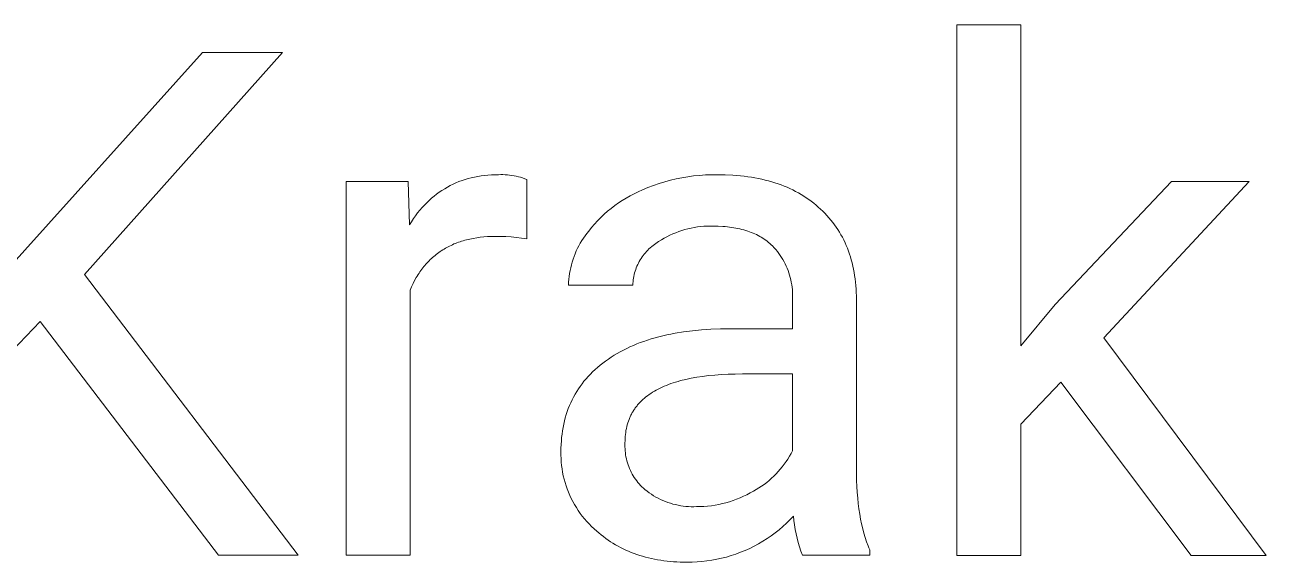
# Model space of a CAD drawing. Header units: millimetres. Extents: x -2542 to 6192, y -257 to 5845.
# Drawn here: x 4596 to 4800.1, y 432.5 to 520.8 of the extents above; entities that cross this region are included whole.
import ezdxf

# ---------------------------------------------------------------- set-up
doc = ezdxf.new("R2010")
doc.units = ezdxf.units.MM
doc.header["$MEASUREMENT"] = 0
doc.layers.add('Domyślny', color=7, linetype='Continuous', true_color=0x000000)

msp = doc.modelspace()

# ---------------------------------------------------------------- linework, layer by layer
at = {"layer": 'Domyślny', "color": 18, "lineweight": 15, "true_color": 0x000000}
for p, q in [((4749.29, 433.58), (4749.29, 520.83)), ((4749.29, 520.83), (4759.79, 520.83)), ((4759.79, 520.83), (4759.79, 468.07)), ((4588.47, 475.4), (4625.23, 516.29)), ((4638.41, 516.29), (4605.86, 479.79)), ((4625.23, 516.29), (4638.41, 516.29)), ((4670.52, 495.9), (4671.06, 495.99)), ((4671.06, 495.99), (4671.62, 496.06)), ((4671.62, 496.06), (4672.18, 496.11)), ((4672.18, 496.11), (4672.75, 496.15)), ((4672.75, 496.15), (4673.33, 496.18)), ((4673.33, 496.18), (4673.92, 496.18)), ((4673.92, 496.18), (4674.28, 496.2)), ((4674.28, 496.2), (4674.65, 496.2)), ((4674.65, 496.2), (4675.02, 496.19)), ((4675.02, 496.19), (4675.38, 496.16)), ((4675.38, 496.16), (4675.74, 496.13)), ((4675.74, 496.13), (4676.11, 496.08)), ((4676.11, 496.08), (4676.47, 496.02)), ((4676.47, 496.02), (4676.83, 495.94)), ((4676.83, 495.94), (4677.18, 495.86)), ((4705.03, 495.85), (4705.99, 495.98)), ((4705.99, 495.98), (4706.96, 496.08)), ((4706.96, 496.08), (4707.93, 496.15)), ((4707.93, 496.15), (4708.89, 496.19)), ((4708.89, 496.19), (4709.87, 496.19)), ((4709.87, 496.19), (4711.18, 496.17)), ((4711.18, 496.17), (4712.45, 496.11)), ((4712.45, 496.11), (4713.08, 496.06)), ((4713.08, 496.06), (4713.69, 496.01)), ((4713.69, 496.01), (4714.3, 495.94)), ((4714.3, 495.94), (4714.9, 495.86)), ((4648.88, 433.6), (4648.88, 495.05)), ((4648.88, 495.05), (4659.09, 495.05)), ((4659.09, 495.05), (4659.26, 487.95)), ((4664.62, 493.6), (4665.07, 493.88)), ((4665.07, 493.88), (4665.52, 494.14)), ((4665.52, 494.14), (4665.98, 494.39)), ((4665.98, 494.39), (4666.45, 494.62)), ((4666.45, 494.62), (4666.93, 494.84)), ((4666.93, 494.84), (4667.42, 495.04)), ((4667.42, 495.04), (4667.92, 495.22)), ((4667.92, 495.22), (4668.42, 495.39)), ((4668.42, 495.39), (4668.93, 495.54)), ((4668.93, 495.54), (4669.45, 495.68)), ((4669.45, 495.68), (4669.98, 495.8)), ((4669.98, 495.8), (4670.52, 495.9)), ((4677.18, 495.86), (4677.54, 495.76)), ((4677.54, 495.76), (4677.89, 495.65)), ((4677.89, 495.65), (4678.23, 495.53)), ((4678.23, 495.53), (4678.57, 495.4)), ((4678.57, 495.4), (4678.57, 485.63)), ((4697.59, 493.69), (4698.49, 494.07)), ((4698.49, 494.07), (4699.4, 494.41)), ((4699.4, 494.41), (4700.31, 494.73)), ((4700.31, 494.73), (4701.24, 495.01)), ((4701.24, 495.01), (4702.18, 495.27)), ((4702.18, 495.27), (4703.12, 495.49)), ((4703.12, 495.49), (4704.07, 495.69)), ((4704.07, 495.69), (4705.03, 495.85)), ((4714.9, 495.86), (4715.49, 495.77)), ((4715.49, 495.77), (4716.07, 495.67)), ((4716.07, 495.67), (4716.64, 495.56)), ((4716.64, 495.56), (4717.2, 495.44)), ((4717.2, 495.44), (4717.75, 495.31)), ((4717.75, 495.31), (4718.29, 495.17)), ((4718.29, 495.17), (4718.83, 495.02)), ((4718.83, 495.02), (4719.35, 494.86)), ((4719.35, 494.86), (4719.87, 494.69)), ((4719.87, 494.69), (4720.37, 494.51)), ((4720.37, 494.51), (4720.87, 494.32)), ((4720.87, 494.32), (4721.36, 494.11)), ((4721.36, 494.11), (4721.84, 493.9)), ((4721.84, 493.9), (4722.31, 493.68)), ((4765.43, 474.82), (4784.57, 495.06)), ((4797.33, 495.06), (4773.43, 469.38)), ((4784.57, 495.06), (4797.33, 495.06)), ((4662.12, 491.57), (4662.52, 491.95)), ((4662.52, 491.95), (4662.92, 492.31)), ((4662.92, 492.31), (4663.33, 492.66)), ((4663.33, 492.66), (4663.75, 492.99)), ((4663.75, 492.99), (4664.18, 493.3)), ((4664.18, 493.3), (4664.62, 493.6)), ((4693.64, 491.54), (4694.27, 491.95)), ((4694.27, 491.95), (4694.91, 492.35)), ((4694.91, 492.35), (4695.56, 492.72)), ((4695.56, 492.72), (4696.23, 493.06)), ((4696.23, 493.06), (4696.9, 493.39)), ((4696.9, 493.39), (4697.59, 493.69)), ((4722.31, 493.68), (4722.77, 493.44)), ((4722.77, 493.44), (4723.22, 493.2)), ((4723.22, 493.2), (4723.66, 492.94)), ((4723.66, 492.94), (4724.09, 492.68)), ((4724.09, 492.68), (4724.52, 492.4)), ((4724.52, 492.4), (4724.93, 492.12)), ((4724.93, 492.12), (4725.34, 491.82)), ((4660.27, 489.43), (4660.62, 489.89)), ((4660.62, 489.89), (4660.99, 490.34)), ((4660.99, 490.34), (4661.36, 490.77)), ((4661.36, 490.77), (4661.74, 491.18)), ((4661.74, 491.18), (4662.12, 491.57)), ((4691.29, 489.67), (4691.86, 490.17)), ((4691.86, 490.17), (4692.44, 490.64)), ((4692.44, 490.64), (4693.03, 491.1)), ((4693.03, 491.1), (4693.64, 491.54)), ((4725.34, 491.82), (4725.74, 491.52)), ((4725.74, 491.52), (4726.12, 491.2)), ((4726.12, 491.2), (4726.5, 490.87)), ((4726.5, 490.87), (4726.87, 490.53)), ((4726.87, 490.53), (4727.24, 490.19)), ((4727.24, 490.19), (4727.59, 489.84)), ((4727.59, 489.84), (4727.92, 489.48)), ((4659.26, 487.95), (4659.59, 488.46)), ((4659.59, 488.46), (4659.93, 488.96)), ((4659.93, 488.96), (4660.27, 489.43)), ((4689.22, 487.5), (4689.71, 488.07)), ((4689.71, 488.07), (4690.22, 488.62)), ((4690.22, 488.62), (4690.75, 489.16)), ((4690.75, 489.16), (4691.29, 489.67)), ((4727.92, 489.48), (4728.25, 489.11)), ((4728.25, 489.11), (4728.57, 488.73)), ((4728.57, 488.73), (4728.87, 488.35)), ((4728.87, 488.35), (4729.16, 487.96)), ((4729.16, 487.96), (4729.44, 487.56)), ((4669.76, 485.72), (4669.2, 485.61)), ((4670.34, 485.82), (4669.76, 485.72)), ((4670.92, 485.9), (4670.34, 485.82)), ((4671.52, 485.96), (4670.92, 485.9)), ((4672.13, 486), (4671.52, 485.96)), ((4672.76, 486.03), (4672.13, 486)), ((4673.39, 486.03), (4672.76, 486.03)), ((4674.26, 486.03), (4673.39, 486.03)), ((4675.13, 486), (4674.26, 486.03)), ((4675.99, 485.95), (4675.13, 486)), ((4676.86, 485.87), (4675.99, 485.95)), ((4677.72, 485.76), (4676.86, 485.87)), ((4678.57, 485.63), (4677.72, 485.76)), ((4687.62, 485.35), (4687.88, 485.75)), ((4687.88, 485.75), (4688.16, 486.15)), ((4688.16, 486.15), (4688.45, 486.54)), ((4688.45, 486.54), (4688.75, 486.92)), ((4688.75, 486.92), (4689.22, 487.5)), ((4701.14, 485.73), (4700.69, 485.46)), ((4701.61, 485.98), (4701.14, 485.73)), ((4702.08, 486.22), (4701.61, 485.98)), ((4702.56, 486.44), (4702.08, 486.22)), ((4703.05, 486.64), (4702.56, 486.44)), ((4703.54, 486.83), (4703.05, 486.64)), ((4704.04, 487), (4703.54, 486.83)), ((4704.55, 487.15), (4704.04, 487)), ((4705.06, 487.29), (4704.55, 487.15)), ((4705.58, 487.41), (4705.06, 487.29)), ((4706.1, 487.51), (4705.58, 487.41)), ((4706.62, 487.59), (4706.1, 487.51)), ((4707.14, 487.65), (4706.62, 487.59)), ((4707.67, 487.7), (4707.14, 487.65)), ((4708.2, 487.73), (4707.67, 487.7)), ((4708.73, 487.74), (4708.2, 487.73)), ((4709.25, 487.73), (4708.73, 487.74)), ((4710.04, 487.72), (4709.25, 487.73)), ((4710.81, 487.68), (4710.04, 487.72)), ((4711.18, 487.65), (4710.81, 487.68)), ((4711.55, 487.62), (4711.18, 487.65)), ((4711.91, 487.58), (4711.55, 487.62)), ((4712.27, 487.53), (4711.91, 487.58)), ((4712.61, 487.47), (4712.27, 487.53)), ((4712.96, 487.41), (4712.61, 487.47)), ((4713.29, 487.35), (4712.96, 487.41)), ((4713.62, 487.27), (4713.29, 487.35)), ((4713.95, 487.2), (4713.62, 487.27)), ((4714.27, 487.11), (4713.95, 487.2)), ((4714.58, 487.02), (4714.27, 487.11)), ((4714.89, 486.92), (4714.58, 487.02)), ((4715.19, 486.81), (4714.89, 486.92)), ((4715.48, 486.7), (4715.19, 486.81)), ((4715.77, 486.59), (4715.48, 486.7)), ((4716.05, 486.46), (4715.77, 486.59)), ((4716.33, 486.33), (4716.05, 486.46)), ((4716.6, 486.19), (4716.33, 486.33)), ((4716.86, 486.05), (4716.6, 486.19)), ((4717.12, 485.9), (4716.86, 486.05)), ((4717.37, 485.75), (4717.12, 485.9)), ((4717.62, 485.58), (4717.37, 485.75)), ((4729.44, 487.56), (4729.71, 487.15)), ((4729.71, 487.15), (4729.97, 486.74)), ((4729.97, 486.74), (4730.22, 486.32)), ((4730.22, 486.32), (4730.45, 485.89)), ((4730.45, 485.89), (4730.68, 485.45)), ((4664.52, 483.68), (4664.31, 483.54)), ((4664.74, 483.82), (4664.52, 483.68)), ((4664.96, 483.96), (4664.74, 483.82)), ((4665.18, 484.09), (4664.96, 483.96)), ((4665.41, 484.22), (4665.18, 484.09)), ((4665.64, 484.34), (4665.41, 484.22)), ((4665.87, 484.46), (4665.64, 484.34)), ((4666.11, 484.57), (4665.87, 484.46)), ((4666.35, 484.68), (4666.11, 484.57)), ((4666.59, 484.79), (4666.35, 484.68)), ((4666.84, 484.89), (4666.59, 484.79)), ((4667.09, 484.99), (4666.84, 484.89)), ((4667.34, 485.08), (4667.09, 484.99)), ((4667.6, 485.17), (4667.34, 485.08)), ((4667.86, 485.25), (4667.6, 485.17)), ((4668.12, 485.33), (4667.86, 485.25)), ((4668.39, 485.41), (4668.12, 485.33)), ((4668.66, 485.48), (4668.39, 485.41)), ((4668.93, 485.55), (4668.66, 485.48)), ((4669.2, 485.61), (4668.93, 485.55)), ((4686.71, 483.64), (4686.92, 484.08)), ((4686.92, 484.08), (4687.14, 484.51)), ((4687.14, 484.51), (4687.37, 484.93)), ((4687.37, 484.93), (4687.62, 485.35)), ((4698.45, 483.78), (4698.25, 483.57)), ((4698.66, 483.98), (4698.45, 483.78)), ((4698.88, 484.17), (4698.66, 483.98)), ((4699.1, 484.36), (4698.88, 484.17)), ((4699.33, 484.54), (4699.1, 484.36)), ((4699.56, 484.72), (4699.33, 484.54)), ((4699.8, 484.88), (4699.56, 484.72)), ((4700.24, 485.18), (4699.8, 484.88)), ((4700.69, 485.46), (4700.24, 485.18)), ((4717.86, 485.41), (4717.62, 485.58)), ((4718.09, 485.24), (4717.86, 485.41)), ((4718.32, 485.06), (4718.09, 485.24)), ((4718.54, 484.87), (4718.32, 485.06)), ((4718.76, 484.67), (4718.54, 484.87)), ((4718.97, 484.47), (4718.76, 484.67)), ((4719.24, 484.18), (4718.97, 484.47)), ((4719.51, 483.88), (4719.24, 484.18)), ((4719.76, 483.56), (4719.51, 483.88)), ((4730.68, 485.45), (4730.89, 485)), ((4730.89, 485), (4731.09, 484.55)), ((4731.09, 484.55), (4731.28, 484.09)), ((4731.28, 484.09), (4731.46, 483.62)), ((4662.16, 481.66), (4661.99, 481.47)), ((4662.34, 481.86), (4662.16, 481.66)), ((4662.52, 482.04), (4662.34, 481.86)), ((4662.71, 482.23), (4662.52, 482.04)), ((4662.9, 482.4), (4662.71, 482.23)), ((4663.09, 482.58), (4662.9, 482.4)), ((4663.28, 482.75), (4663.09, 482.58)), ((4663.48, 482.92), (4663.28, 482.75)), ((4663.68, 483.08), (4663.48, 482.92)), ((4663.89, 483.23), (4663.68, 483.08)), ((4664.1, 483.39), (4663.89, 483.23)), ((4664.31, 483.54), (4664.1, 483.39)), ((4685.9, 481.36), (4686.03, 481.83)), ((4686.03, 481.83), (4686.18, 482.29)), ((4686.18, 482.29), (4686.34, 482.75)), ((4686.34, 482.75), (4686.52, 483.2)), ((4686.52, 483.2), (4686.71, 483.64)), ((4696.93, 481.66), (4696.8, 481.4)), ((4697.06, 481.92), (4696.93, 481.66)), ((4697.21, 482.17), (4697.06, 481.92)), ((4697.36, 482.42), (4697.21, 482.17)), ((4697.52, 482.66), (4697.36, 482.42)), ((4697.69, 482.89), (4697.52, 482.66)), ((4697.87, 483.12), (4697.69, 482.89)), ((4698.06, 483.35), (4697.87, 483.12)), ((4698.25, 483.57), (4698.06, 483.35)), ((4720, 483.24), (4719.76, 483.56)), ((4720.23, 482.91), (4720, 483.24)), ((4720.45, 482.58), (4720.23, 482.91)), ((4720.66, 482.24), (4720.45, 482.58)), ((4720.86, 481.88), (4720.66, 482.24)), ((4721.04, 481.53), (4720.86, 481.88)), ((4731.46, 483.62), (4731.62, 483.14)), ((4731.62, 483.14), (4731.78, 482.66)), ((4731.78, 482.66), (4731.92, 482.17)), ((4731.92, 482.17), (4732.05, 481.67)), ((4732.05, 481.67), (4732.17, 481.16)), ((4605.86, 479.79), (4640.97, 433.6)), ((4660.7, 479.75), (4660.55, 479.52)), ((4660.85, 479.98), (4660.7, 479.75)), ((4661, 480.21), (4660.85, 479.98)), ((4661.16, 480.43), (4661, 480.21)), ((4661.32, 480.64), (4661.16, 480.43)), ((4661.48, 480.86), (4661.32, 480.64)), ((4661.64, 481.07), (4661.48, 480.86)), ((4661.81, 481.27), (4661.64, 481.07)), ((4661.99, 481.47), (4661.81, 481.27)), ((4685.54, 479.46), (4685.61, 479.94)), ((4685.61, 479.94), (4685.69, 480.42)), ((4685.69, 480.42), (4685.79, 480.89)), ((4685.79, 480.89), (4685.9, 481.36)), ((4696.23, 479.75), (4696.17, 479.46)), ((4696.3, 480.03), (4696.23, 479.75)), ((4696.38, 480.31), (4696.3, 480.03)), ((4696.47, 480.59), (4696.38, 480.31)), ((4696.57, 480.86), (4696.47, 480.59)), ((4696.68, 481.13), (4696.57, 480.86)), ((4696.8, 481.4), (4696.68, 481.13)), ((4721.22, 481.16), (4721.04, 481.53)), ((4721.38, 480.8), (4721.22, 481.16)), ((4721.52, 480.42), (4721.38, 480.8)), ((4721.66, 480.04), (4721.52, 480.42)), ((4721.78, 479.66), (4721.66, 480.04)), ((4721.89, 479.27), (4721.78, 479.66)), ((4732.17, 481.16), (4732.28, 480.64)), ((4732.28, 480.64), (4732.38, 480.12)), ((4732.38, 480.12), (4732.47, 479.59)), ((4659.61, 477.76), (4659.38, 477.22)), ((4659.87, 478.28), (4659.61, 477.76)), ((4660.13, 478.79), (4659.87, 478.28)), ((4660.41, 479.28), (4660.13, 478.79)), ((4660.55, 479.52), (4660.41, 479.28)), ((4685.44, 478.02), (4685.45, 478.5)), ((4696.02, 478.02), (4685.44, 478.02)), ((4685.45, 478.5), (4685.49, 478.98)), ((4685.49, 478.98), (4685.54, 479.46)), ((4696.03, 478.31), (4696.02, 478.02)), ((4696.05, 478.6), (4696.03, 478.31)), ((4696.08, 478.89), (4696.05, 478.6)), ((4696.12, 479.18), (4696.08, 478.89)), ((4696.17, 479.46), (4696.12, 479.18)), ((4721.98, 478.88), (4721.89, 479.27)), ((4722.06, 478.49), (4721.98, 478.88)), ((4722.13, 478.09), (4722.06, 478.49)), ((4722.19, 477.7), (4722.13, 478.09)), ((4722.23, 477.3), (4722.19, 477.7)), ((4732.47, 479.59), (4732.55, 479.05)), ((4732.55, 479.05), (4732.61, 478.5)), ((4732.61, 478.5), (4732.66, 477.95)), ((4732.66, 477.95), (4732.7, 477.39)), ((4659.38, 477.22), (4659.38, 433.6)), ((4722.26, 476.89), (4722.23, 477.3)), ((4722.27, 476.49), (4722.26, 476.89)), ((4722.26, 475.69), (4722.27, 476.09)), ((4722.26, 470.86), (4722.26, 475.69)), ((4722.27, 476.09), (4722.27, 476.49)), ((4732.7, 477.39), (4732.74, 476.82)), ((4732.74, 476.82), (4732.75, 476.24)), ((4732.75, 476.24), (4732.75, 447.97)), ((4759.79, 468.07), (4765.43, 474.82)), ((4598.59, 472.05), (4588.47, 461.55)), ((4627.91, 433.6), (4598.59, 472.05)), ((4699.66, 469.36), (4700.29, 469.53)), ((4700.29, 469.53), (4700.94, 469.69)), ((4700.94, 469.69), (4701.6, 469.84)), ((4701.6, 469.84), (4702.27, 469.98)), ((4702.27, 469.98), (4702.95, 470.11)), ((4702.95, 470.11), (4704.35, 470.34)), ((4704.35, 470.34), (4705.79, 470.53)), ((4705.79, 470.53), (4707.28, 470.67)), ((4707.28, 470.67), (4708.81, 470.78)), ((4708.81, 470.78), (4710.39, 470.84)), ((4710.39, 470.84), (4712.02, 470.86)), ((4712.02, 470.86), (4722.26, 470.86)), ((4693.94, 467.07), (4694.46, 467.35)), ((4694.46, 467.35), (4694.99, 467.61)), ((4694.99, 467.61), (4695.53, 467.87)), ((4695.53, 467.87), (4696.09, 468.11)), ((4696.09, 468.11), (4696.65, 468.35)), ((4696.65, 468.35), (4697.23, 468.57)), ((4697.23, 468.57), (4697.82, 468.78)), ((4697.82, 468.78), (4698.42, 468.99)), ((4698.42, 468.99), (4699.03, 469.18)), ((4699.03, 469.18), (4699.66, 469.36)), ((4773.43, 469.38), (4800.13, 433.58)), ((4691.06, 465.2), (4691.51, 465.54)), ((4691.51, 465.54), (4691.98, 465.87)), ((4691.98, 465.87), (4692.45, 466.18)), ((4692.45, 466.18), (4692.93, 466.49)), ((4692.93, 466.49), (4693.43, 466.79)), ((4693.43, 466.79), (4693.94, 467.07)), ((4688.66, 463.01), (4689.02, 463.4)), ((4689.02, 463.4), (4689.4, 463.77)), ((4689.4, 463.77), (4689.8, 464.14)), ((4689.8, 464.14), (4690.2, 464.5)), ((4690.2, 464.5), (4690.63, 464.86)), ((4690.63, 464.86), (4691.06, 465.2)), ((4710.57, 463.32), (4709.5, 463.24)), ((4711.68, 463.37), (4710.57, 463.32)), ((4712.84, 463.41), (4711.68, 463.37)), ((4714.02, 463.42), (4712.84, 463.41)), ((4722.26, 463.42), (4714.02, 463.42)), ((4722.26, 450.79), (4722.26, 463.42)), ((4687.05, 460.96), (4687.34, 461.38)), ((4687.34, 461.38), (4687.65, 461.8)), ((4687.65, 461.8), (4687.97, 462.21)), ((4687.97, 462.21), (4688.31, 462.62)), ((4688.31, 462.62), (4688.66, 463.01)), ((4700.82, 461.26), (4700.48, 461.1)), ((4701.16, 461.41), (4700.82, 461.26)), ((4701.52, 461.55), (4701.16, 461.41)), ((4701.88, 461.7), (4701.52, 461.55)), ((4702.25, 461.83), (4701.88, 461.7)), ((4702.63, 461.96), (4702.25, 461.83)), ((4703.03, 462.08), (4702.63, 461.96)), ((4703.43, 462.2), (4703.03, 462.08)), ((4703.84, 462.32), (4703.43, 462.2)), ((4704.69, 462.52), (4703.84, 462.32)), ((4705.57, 462.71), (4704.69, 462.52)), ((4706.5, 462.88), (4705.57, 462.71)), ((4707.46, 463.02), (4706.5, 462.88)), ((4708.46, 463.14), (4707.46, 463.02)), ((4709.5, 463.24), (4708.46, 463.14)), ((4766.39, 462.05), (4759.79, 455.19)), ((4787.8, 433.58), (4766.39, 462.05)), ((4686.02, 459.16), (4686.25, 459.62)), ((4686.25, 459.62), (4686.5, 460.08)), ((4686.5, 460.08), (4686.77, 460.52)), ((4686.77, 460.52), (4687.05, 460.96)), ((4697.66, 459.22), (4697.43, 459.01)), ((4697.9, 459.44), (4697.66, 459.22)), ((4698.15, 459.64), (4697.9, 459.44)), ((4698.41, 459.84), (4698.15, 459.64)), ((4698.67, 460.04), (4698.41, 459.84)), ((4698.95, 460.23), (4698.67, 460.04)), ((4699.24, 460.42), (4698.95, 460.23)), ((4699.54, 460.59), (4699.24, 460.42)), ((4699.84, 460.77), (4699.54, 460.59)), ((4700.16, 460.94), (4699.84, 460.77)), ((4700.48, 461.1), (4700.16, 460.94)), ((4685.05, 456.73), (4685.22, 457.24)), ((4685.22, 457.24), (4685.39, 457.73)), ((4685.39, 457.73), (4685.59, 458.22)), ((4685.59, 458.22), (4685.8, 458.69)), ((4685.8, 458.69), (4686.02, 459.16)), ((4696, 457.19), (4695.92, 457.06)), ((4696.07, 457.32), (4696, 457.19)), ((4696.16, 457.45), (4696.07, 457.32)), ((4696.24, 457.58), (4696.16, 457.45)), ((4696.32, 457.71), (4696.24, 457.58)), ((4696.41, 457.83), (4696.32, 457.71)), ((4696.5, 457.95), (4696.41, 457.83)), ((4696.6, 458.08), (4696.5, 457.95)), ((4696.69, 458.2), (4696.6, 458.08)), ((4696.79, 458.32), (4696.69, 458.2)), ((4696.99, 458.55), (4696.79, 458.32)), ((4697.2, 458.78), (4696.99, 458.55)), ((4697.43, 459.01), (4697.2, 458.78)), ((4684.54, 454.64), (4684.64, 455.18)), ((4684.64, 455.18), (4684.76, 455.7)), ((4684.76, 455.7), (4684.9, 456.22)), ((4684.9, 456.22), (4685.05, 456.73)), ((4695.18, 455.37), (4695.09, 455.07)), ((4695.28, 455.66), (4695.18, 455.37)), ((4695.39, 455.95), (4695.28, 455.66)), ((4695.45, 456.1), (4695.39, 455.95)), ((4695.51, 456.24), (4695.45, 456.1)), ((4695.57, 456.38), (4695.51, 456.24)), ((4695.64, 456.52), (4695.57, 456.38)), ((4695.7, 456.66), (4695.64, 456.52)), ((4695.77, 456.79), (4695.7, 456.66)), ((4695.84, 456.93), (4695.77, 456.79)), ((4695.92, 457.06), (4695.84, 456.93)), ((4759.79, 455.19), (4759.79, 433.58)), ((4684.3, 452.98), (4684.36, 453.54)), ((4684.36, 453.54), (4684.44, 454.09)), ((4684.44, 454.09), (4684.54, 454.64)), ((4694.76, 453.14), (4694.73, 452.8)), ((4694.79, 453.48), (4694.76, 453.14)), ((4694.83, 453.81), (4694.79, 453.48)), ((4694.88, 454.13), (4694.83, 453.81)), ((4694.94, 454.45), (4694.88, 454.13)), ((4695.01, 454.76), (4694.94, 454.45)), ((4695.09, 455.07), (4695.01, 454.76)), ((4684.18, 450.65), (4684.19, 451.24)), ((4684.19, 451.24), (4684.21, 451.83)), ((4684.21, 451.83), (4684.25, 452.41)), ((4684.25, 452.41), (4684.3, 452.98)), ((4694.71, 452.1), (4694.7, 451.77)), ((4694.7, 451.77), (4694.7, 451.44)), ((4694.7, 451.44), (4694.72, 451.1)), ((4694.72, 452.45), (4694.71, 452.1)), ((4694.73, 452.8), (4694.72, 452.45)), ((4694.72, 451.1), (4694.74, 450.77)), ((4684.18, 450.08), (4684.18, 450.65)), ((4684.2, 449.51), (4684.18, 450.08)), ((4684.23, 448.94), (4684.2, 449.51)), ((4694.74, 450.77), (4694.78, 450.44)), ((4694.78, 450.44), (4694.82, 450.11)), ((4694.82, 450.11), (4694.88, 449.78)), ((4694.88, 449.78), (4694.95, 449.45)), ((4694.95, 449.45), (4695.03, 449.13)), ((4695.03, 449.13), (4695.13, 448.81)), ((4720.9, 448.57), (4721.2, 449)), ((4721.2, 449), (4721.49, 449.43)), ((4721.49, 449.43), (4721.76, 449.88)), ((4721.76, 449.88), (4722.01, 450.33)), ((4722.01, 450.33), (4722.26, 450.79)), ((4684.29, 448.38), (4684.23, 448.94)), ((4684.37, 447.81), (4684.29, 448.38)), ((4684.46, 447.25), (4684.37, 447.81)), ((4684.57, 446.69), (4684.46, 447.25)), ((4695.13, 448.81), (4695.23, 448.49)), ((4695.23, 448.49), (4695.34, 448.18)), ((4695.34, 448.18), (4695.47, 447.87)), ((4695.47, 447.87), (4695.61, 447.57)), ((4695.61, 447.57), (4695.75, 447.27)), ((4695.75, 447.27), (4695.91, 446.97)), ((4695.91, 446.97), (4696.08, 446.68)), ((4719.18, 446.61), (4719.55, 446.98)), ((4719.55, 446.98), (4719.91, 447.36)), ((4719.91, 447.36), (4720.25, 447.75)), ((4720.25, 447.75), (4720.58, 448.16)), ((4720.58, 448.16), (4720.9, 448.57)), ((4732.75, 447.97), (4732.76, 446.93)), ((4684.7, 446.14), (4684.57, 446.69)), ((4684.86, 445.59), (4684.7, 446.14)), ((4685.03, 445.05), (4684.86, 445.59)), ((4685.21, 444.51), (4685.03, 445.05)), ((4696.08, 446.68), (4696.25, 446.4)), ((4696.25, 446.4), (4696.44, 446.13)), ((4696.44, 446.13), (4696.64, 445.86)), ((4696.64, 445.86), (4696.84, 445.59)), ((4696.84, 445.59), (4697.06, 445.34)), ((4697.06, 445.34), (4697.28, 445.09)), ((4697.28, 445.09), (4697.51, 444.85)), ((4716.73, 444.69), (4717.16, 444.97)), ((4717.16, 444.97), (4717.59, 445.27)), ((4717.59, 445.27), (4718.01, 445.59)), ((4718.01, 445.59), (4718.41, 445.92)), ((4718.41, 445.92), (4718.8, 446.26)), ((4718.8, 446.26), (4719.18, 446.61)), ((4732.76, 446.93), (4732.79, 445.91)), ((4732.79, 445.91), (4732.83, 444.92)), ((4732.83, 444.92), (4732.89, 443.96)), ((4685.42, 443.98), (4685.21, 444.51)), ((4685.65, 443.45), (4685.42, 443.98)), ((4685.89, 442.94), (4685.65, 443.45)), ((4686.15, 442.43), (4685.89, 442.94)), ((4697.51, 444.85), (4697.75, 444.62)), ((4697.75, 444.62), (4698, 444.4)), ((4698, 444.4), (4698.34, 444.13)), ((4698.34, 444.13), (4698.69, 443.87)), ((4698.69, 443.87), (4699.05, 443.63)), ((4699.05, 443.63), (4699.42, 443.4)), ((4699.42, 443.4), (4699.79, 443.18)), ((4699.79, 443.18), (4700.18, 442.98)), ((4700.18, 442.98), (4700.56, 442.78)), ((4713.07, 442.83), (4713.64, 443.06)), ((4713.64, 443.06), (4714.2, 443.3)), ((4714.2, 443.3), (4714.75, 443.57)), ((4714.75, 443.57), (4715.29, 443.86)), ((4715.29, 443.86), (4715.83, 444.16)), ((4715.83, 444.16), (4716.28, 444.42)), ((4716.28, 444.42), (4716.73, 444.69)), ((4732.89, 443.96), (4732.97, 443.02)), ((4732.97, 443.02), (4733.07, 442.11)), ((4686.43, 441.94), (4686.15, 442.43)), ((4686.72, 441.45), (4686.43, 441.94)), ((4687.03, 440.97), (4686.72, 441.45)), ((4687.36, 440.5), (4687.03, 440.97)), ((4700.56, 442.78), (4700.96, 442.61)), ((4700.96, 442.61), (4701.36, 442.44)), ((4701.36, 442.44), (4701.77, 442.29)), ((4701.77, 442.29), (4702.18, 442.16)), ((4702.18, 442.16), (4702.6, 442.03)), ((4702.6, 442.03), (4703.02, 441.93)), ((4703.02, 441.93), (4703.44, 441.83)), ((4703.44, 441.83), (4703.87, 441.76)), ((4703.87, 441.76), (4704.3, 441.69)), ((4704.3, 441.69), (4704.73, 441.65)), ((4704.73, 441.65), (4705.16, 441.61)), ((4705.16, 441.61), (4705.6, 441.59)), ((4705.6, 441.59), (4706.03, 441.59)), ((4706.03, 441.59), (4706.46, 441.6)), ((4706.46, 441.6), (4707.08, 441.61)), ((4707.08, 441.61), (4707.69, 441.64)), ((4707.69, 441.64), (4708.3, 441.69)), ((4708.3, 441.69), (4708.91, 441.76)), ((4708.91, 441.76), (4709.52, 441.86)), ((4709.52, 441.86), (4710.12, 441.97)), ((4710.12, 441.97), (4710.72, 442.1)), ((4710.72, 442.1), (4711.32, 442.25)), ((4711.32, 442.25), (4711.91, 442.42)), ((4711.91, 442.42), (4712.49, 442.61)), ((4712.49, 442.61), (4713.07, 442.83)), ((4733.07, 442.11), (4733.18, 441.23)), ((4733.18, 441.23), (4733.31, 440.38)), ((4687.7, 440.05), (4687.36, 440.5)), ((4688.06, 439.61), (4687.7, 440.05)), ((4688.43, 439.18), (4688.06, 439.61)), ((4688.82, 438.76), (4688.43, 439.18)), ((4721.28, 438.9), (4720.68, 438.34)), ((4721.87, 439.47), (4721.28, 438.9)), ((4722.43, 440.06), (4721.87, 439.47)), ((4722.49, 439.33), (4722.43, 440.06)), ((4722.59, 438.59), (4722.49, 439.33)), ((4733.31, 440.38), (4733.46, 439.55)), ((4733.46, 439.55), (4733.62, 438.75)), ((4689.22, 438.36), (4688.82, 438.76)), ((4689.63, 437.97), (4689.22, 438.36)), ((4690.06, 437.59), (4689.63, 437.97)), ((4690.42, 437.27), (4690.06, 437.59)), ((4690.79, 436.97), (4690.42, 437.27)), ((4691.17, 436.67), (4690.79, 436.97)), ((4718.75, 436.82), (4718.08, 436.35)), ((4719.41, 437.3), (4718.75, 436.82)), ((4720.05, 437.81), (4719.41, 437.3)), ((4720.68, 438.34), (4720.05, 437.81)), ((4722.7, 437.86), (4722.59, 438.59)), ((4722.84, 437.14), (4722.7, 437.86)), ((4723.01, 436.42), (4722.84, 437.14)), ((4733.62, 438.75), (4733.8, 437.98)), ((4733.8, 437.98), (4733.99, 437.23)), ((4733.99, 437.23), (4734.21, 436.51)), ((4691.55, 436.38), (4691.17, 436.67)), ((4691.94, 436.11), (4691.55, 436.38)), ((4692.34, 435.84), (4691.94, 436.11)), ((4692.74, 435.59), (4692.34, 435.84)), ((4693.15, 435.34), (4692.74, 435.59)), ((4693.57, 435.11), (4693.15, 435.34)), ((4693.99, 434.88), (4693.57, 435.11)), ((4694.42, 434.67), (4693.99, 434.88)), ((4715.23, 434.74), (4714.48, 434.41)), ((4715.96, 435.11), (4715.23, 434.74)), ((4716.68, 435.5), (4715.96, 435.11)), ((4717.39, 435.91), (4716.68, 435.5)), ((4718.08, 436.35), (4717.39, 435.91)), ((4723.2, 435.7), (4723.01, 436.42)), ((4723.41, 435), (4723.2, 435.7)), ((4723.65, 434.3), (4723.41, 435)), ((4734.21, 436.51), (4734.43, 435.81)), ((4734.43, 435.81), (4734.68, 435.15)), ((4734.68, 435.15), (4734.8, 434.82)), ((4734.8, 434.82), (4734.94, 434.51)), ((4640.97, 433.6), (4627.91, 433.6)), ((4659.38, 433.6), (4648.88, 433.6)), ((4694.85, 434.46), (4694.42, 434.67)), ((4695.3, 434.27), (4694.85, 434.46)), ((4695.74, 434.08), (4695.3, 434.27)), ((4696.2, 433.91), (4695.74, 434.08)), ((4696.66, 433.74), (4696.2, 433.91)), ((4697.13, 433.59), (4696.66, 433.74)), ((4697.6, 433.44), (4697.13, 433.59)), ((4698.09, 433.31), (4697.6, 433.44)), ((4698.57, 433.19), (4698.09, 433.31)), ((4699.07, 433.07), (4698.57, 433.19)), ((4699.57, 432.97), (4699.07, 433.07)), ((4700.07, 432.87), (4699.57, 432.97)), ((4700.59, 432.79), (4700.07, 432.87)), ((4701.11, 432.71), (4700.59, 432.79)), ((4701.63, 432.65), (4701.11, 432.71)), ((4708.19, 432.67), (4707.37, 432.58)), ((4709, 432.79), (4708.19, 432.67)), ((4709.8, 432.94), (4709, 432.79)), ((4710.6, 433.11), (4709.8, 432.94)), ((4711.4, 433.32), (4710.6, 433.11)), ((4712.18, 433.55), (4711.4, 433.32)), ((4712.96, 433.81), (4712.18, 433.55)), ((4713.73, 434.09), (4712.96, 433.81)), ((4714.48, 434.41), (4713.73, 434.09)), ((4723.91, 433.61), (4723.65, 434.3)), ((4734.94, 433.61), (4723.91, 433.61)), ((4734.94, 434.51), (4734.94, 433.61)), ((4759.79, 433.58), (4749.29, 433.58)), ((4800.13, 433.58), (4787.8, 433.58)), ((4702.16, 432.59), (4701.63, 432.65)), ((4702.7, 432.55), (4702.16, 432.59)), ((4703.25, 432.52), (4702.7, 432.55)), ((4703.8, 432.49), (4703.25, 432.52)), ((4704.36, 432.48), (4703.8, 432.49)), ((4704.92, 432.47), (4704.36, 432.48)), ((4705.74, 432.48), (4704.92, 432.47)), ((4706.56, 432.51), (4705.74, 432.48)), ((4707.37, 432.58), (4706.56, 432.51))]:
    msp.add_line(p, q, dxfattribs=at)

doc.saveas('drawing.dxf')
